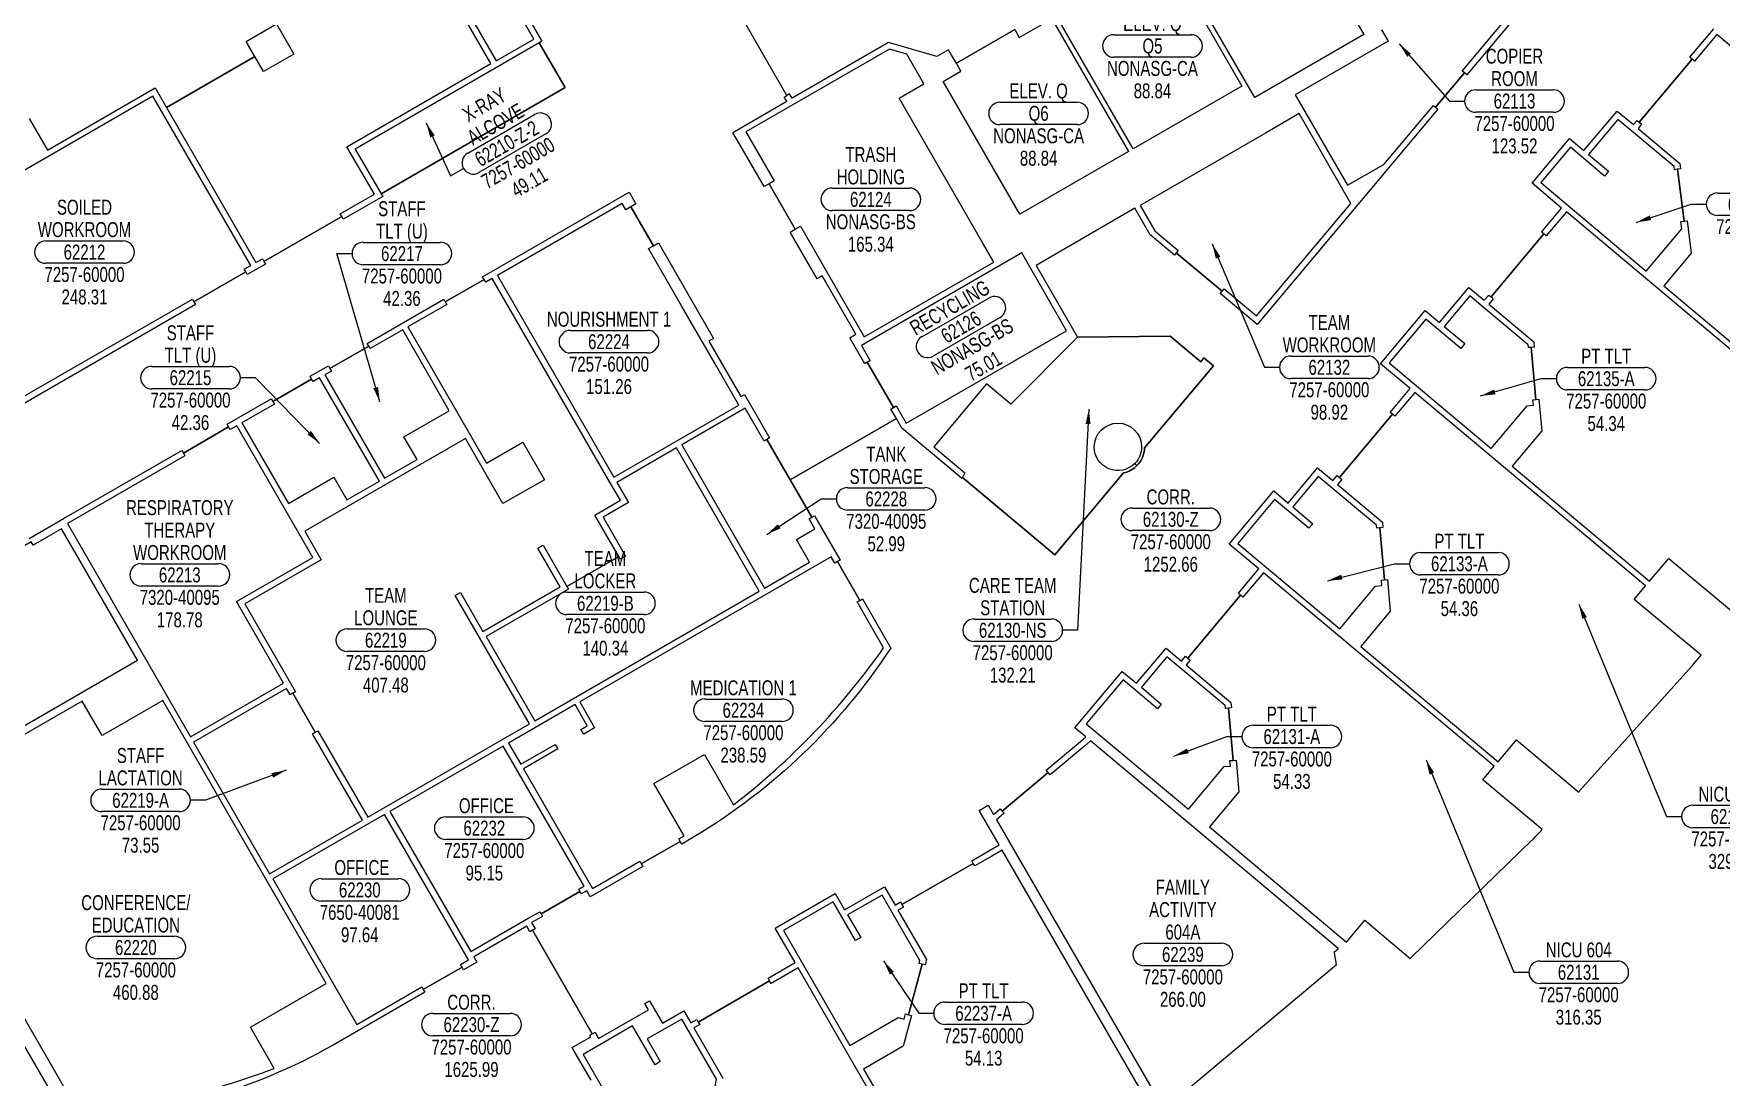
# Model space of a CAD drawing. Extents: x -1905 to 1744, y 4774 to 7421.
# Drawn here: x -302 to 1052, y 5555 to 6393 of the extents above; entities that cross this region are included whole.
import ezdxf
from ezdxf.enums import TextEntityAlignment as Align

# ---------------------------------------------------------------- set-up
doc = ezdxf.new("R2010")
doc.units = 0
doc.header["$LTSCALE"] = 48
doc.header["$MEASUREMENT"] = 0
doc.layers.get('0').update_dxf_attribs({"linetype": 'CONTINUOUS'})
for name, color, linetype in [('AREA', 3, 'CONTINUOUS'), ('AREA2', 1, 'CONTINUOUS'), ('COSTC', 6, 'CONTINUOUS'), ('PLINE2', 5, 'CONTINUOUS'), ('ROOMNA', 4, 'CONTINUOUS'), ('ROOMNO', 4, 'CONTINUOUS'), ('ROOMOV', 4, 'CONTINUOUS')]:
    doc.layers.add(name, color=color, linetype=linetype)
doc.dimstyles.get("Standard").update_dxf_attribs({"dimtxt": 0.18, "dimasz": 12, "dimexe": 0.18, "dimexo": 0.0625, "dimgap": 0.09, "dimtad": 0, "dimtih": 1, "dimtoh": 1, "dimdec": 4, "dimzin": 0, "dimtxsty": 'STANDARD', "dimcen": 0.09, "dimazin": 3, "dimtfac": 1, "dimtdec": 4, "dimtofl": 0, "dimtmove": 0, "dimatfit": 3, "dimtolj": 1, "dimtzin": 0})

# ---------------------------------------------------------------- blocks, each defined once
blk = doc.blocks.new('ROOM')
at = {"layer": 'ROOMOV'}
for p, q in [((-31, 9), (31, 9)), ((31, -9), (-31, -9))]:
    blk.add_line(p, q, dxfattribs=at)
for centre, start, end in [((-31, 0), 90, 270), ((31, 0), 270, 90)]:
    blk.add_arc(centre, 9.04, start, end, dxfattribs=at)
at = {"width": 0.75, "flags": 1}
for tag, p in [('FLFIN', (-60, -36)), ('ICRA', (60, -36)), ('FLTYPE', (-60, -48)), ('USER1', (60, -48)), ('FLCOND', (-60, -60)), ('USER2', (60, -60)), ('WLTYPE', (-60, -84)), ('WLFIN', (-60, -72)), ('BLDG', (-24, -84)), ('SITE', (-24, -72)), ('UCODE', (24, -72)), ('UDESC', (24, -84)), ('USER3', (60, -72)), ('USER4', (60, -84)), ('WLCOND', (-60, -96)), ('FLR', (-24, -96)), ('FCODE', (24, -96)), ('USER5', (60, -96)), ('CLFIN', (-60, -108)), ('COSTCD', (-24, -108)), ('FDESC', (24, -108)), ('USER6', (60, -108)), ('CLTYPE', (-60, -120)), ('DEPTD', (-24, -120)), ('DIVISION', (24, -120)), ('USER7', (60, -120)), ('CLCOND', (-60, -132)), ('RDES', (-24, -132)), ('CONTACT', (24, -132)), ('USER8', (60, -132)), ('CLHT', (-60, -144)), ('CHDATE', (-24, -144)), ('OCCUP', (24, -144)), ('BLOCK', (60, -144)), ('BASE', (-60, -156)), ('CBACK', (-24, -156)), ('PRCONTACT', (24, -156)), ('BLOCK2', (60, -156))]:
    blk.add_attdef(tag, text='', height=6, dxfattribs=at).set_placement(p, align=Align.MIDDLE_CENTER)
at = {"layer": 'AREA', "width": 0.75}
blk.add_attdef('AREA', text='', height=12, dxfattribs=at).set_placement((0, -36), align=Align.MIDDLE_CENTER)
at = {"layer": 'AREA2', "width": 0.75}
blk.add_attdef('AREA2', text='', height=12, dxfattribs=at).set_placement((0, -36), align=Align.MIDDLE_CENTER)
at = {"layer": 'COSTC', "width": 0.75}
blk.add_attdef('COSTC', text='', height=12, dxfattribs=at).set_placement((0, -18), align=Align.MIDDLE_CENTER)
at = {"layer": 'ROOMNA', "width": 0.75}
for tag, p in [('RMNAA', (0, 54)), ('RMNAB', (0, 36)), ('RMNAC', (0, 18))]:
    blk.add_attdef(tag, text='', height=12, dxfattribs=at).set_placement(p, align=Align.MIDDLE_CENTER)
at = {"layer": 'ROOMNO', "width": 0.75}
blk.add_attdef('RMNU', text='', height=12, dxfattribs=at).set_placement((0, 0), align=Align.MIDDLE_CENTER)

msp = doc.modelspace()

# ---------------------------------------------------------------- linework, layer by layer
at = {"layer": 'PLINE2', "color": 6}
for points in [[(41.8, 6492.7), (39.7, 6491.5), (27.7, 6512.3), (23.9, 6510.1), (-2.4, 6494.9), (69.1, 6371.1), (99.2, 6388.4), (87.7, 6408.4), (89.8, 6409.6)], [(666.8, 6501.1), (670.6, 6494.6), (697, 6509.8), (765, 6392.1), (677.5, 6341.6), (609.5, 6459.3), (623.8, 6467.6), (620.1, 6474.1)], [(579.6, 6442.1), (605.9, 6457.2), (667.3, 6350.7), (580.1, 6300.3), (518.6, 6406.8), (532.9, 6415.1), (529.1, 6421.6), (575.9, 6448.6)], [(488.7, 6389.6), (514.9, 6404.7), (576.4, 6298.2), (489.1, 6247.8), (427.7, 6354.3), (441.9, 6362.6), (438.2, 6369.1), (485, 6396.1)], [(124.4, 6349.5), (103.7, 6385.4), (-43.9, 6300.2), (-23.2, 6264.3)], [(392.3, 6341.1), (412.2, 6352.6), (398.5, 6376.4), (384.5, 6380.4), (302.9, 6333.3), (269.4, 6313.9), (292.1, 6274.6), (288, 6272.3), (309, 6235.9), (313.1, 6238.2), (364.3, 6149.4), (468.3, 6209.5), (459.5, 6224.7)], [(-206.3, 6342.6), (-402.9, 6229.1), (-324.4, 6093.2), (-174.6, 6179.7), (-173.4, 6177.6), (-131.8, 6201.6), (-133, 6203.7), (-127.8, 6206.7)], [(713.2, 6328.6), (686.2, 6313), (585.7, 6255), (597.5, 6234.6), (616.2, 6218.8), (614.6, 6217), (651.4, 6186.1), (653, 6188), (678.9, 6166.2), (754.7, 6256.6)], [(1016.6, 6283.9), (1014.2, 6283.6), (1013.9, 6286.1), (968.8, 6323.8), (945.3, 6295.8), (961.4, 6282.3), (958.2, 6278.5), (930.7, 6301.7), (906.9, 6273.3), (991.6, 6202.2), (1020.2, 6236.2), (1019.4, 6241.9), (1021.9, 6242.2)], [(245.8, 6125.8), (217.7, 6174.4), (217.7, 6174.4), (191.2, 6220.3), (195.2, 6222.6), (177.2, 6253.8), (173.2, 6251.4), (170.2, 6256.6), (70.1, 6198.8), (163.5, 6036.9), (263.7, 6094.7), (245.8, 6125.8)], [(867.1, 6181.5), (868.9, 6179.9), (865.4, 6175.7), (901.4, 6145.5), (901.8, 6141.2), (899.4, 6141), (903.1, 6099.1), (905.5, 6099.4), (907.8, 6074), (884.1, 6045.7), (994.2, 5953.3), (1009.6, 5971.7), (1063.2, 5926.8), (1063.5, 5927.1), (1063.3, 5927.2), (1063.8, 5927.8), (1146.9, 6034.1), (1147.8, 6035.1), (1152.9, 6042.1), (1103.5, 6083.6), (1112.6, 6094.4), (927.5, 6249.7), (911.4, 6230.5), (909.5, 6232)], [(526.6, 6154.4), (490.6, 6216.8), (362, 6142.5), (369, 6130.3), (366.8, 6129.1), (387.8, 6092.7), (390, 6094), (398, 6080.1)], [(148.2, 6006.4), (168.7, 6018.3), (161.7, 6030.3), (65.8, 6196.4), (60.7, 6193.4), (59.4, 6195.5), (28.3, 6177.5), (29.5, 6175.4), (-1.7, 6157.4), (61.4, 6048.2), (90.4, 6064.9), (107.8, 6034.8), (74.5, 6015.6), (44.4, 6067.8), (-84.5, 5993.4), (-71.4, 5970.6), (-132.6, 5935.2), (-91.9, 5864.6), (-94, 5863.4), (-76, 5832.2), (-73.9, 5833.4), (-33.8, 5764.1), (95.7, 5838.9), (36.3, 5941.8), (40.5, 5944.3), (58.5, 5913.1), (120.4, 5948.8), (102.4, 5980), (106.7, 5982.4), (125.9, 5949.2), (167.4, 5973.2)], [(899.4, 6141), (897, 6140.8), (896.8, 6143.1), (862.3, 6172), (850, 6182.3), (829.5, 6157.8), (846, 6144), (842.8, 6140.2), (814.9, 6163.7), (785.4, 6128.5), (867.2, 6059.8), (896, 6094.1), (901.1, 6094.5), (900.7, 6098.9), (903.1, 6099.1)], [(-5.9, 6155), (-31.9, 6140), (-33.1, 6142.1), (-64.3, 6124.1), (-63, 6122), (-68.2, 6119), (-20.4, 6036), (5.6, 6051), (-4.9, 6069.2), (31.5, 6090.2)], [(-72.5, 6116.5), (-77.7, 6113.5), (-78.9, 6115.6), (-110.1, 6097.6), (-108.8, 6095.5), (-134.8, 6080.5), (-97.4, 6015.8), (-61.1, 6036.8), (-50.6, 6018.6), (-24.6, 6033.6)], [(743.9, 6030.9), (780, 6000.7), (780.3, 5996.4), (777.9, 5996.2), (781.6, 5954.4), (784, 5954.6), (786.3, 5929.2), (762.6, 5900.9), (872.7, 5808.5), (887.4, 5826), (937.4, 5784.1), (937.7, 5784.5), (937.6, 5784.6), (938.1, 5785.1), (1028.3, 5885.5), (1028.7, 5886), (1028.9, 5885.9), (1029.3, 5886.4), (1029.2, 5886.5), (1035.5, 5893.9), (982, 5938.8), (991.1, 5949.6), (806, 6104.9), (789.9, 6085.7), (788, 6087.3), (745.6, 6036.7), (747.5, 6035.1)], [(286.2, 6067.1), (284.1, 6065.8), (268.9, 6092.1), (217.9, 6062.7), (284.3, 5947.7), (320.5, 5968.7), (310, 5986.9), (324.8, 5995.4), (320.1, 6003.5), (322.2, 6004.7)], [(-78, 5972.4), (-139, 6078.1), (-144.2, 6075.1), (-145.5, 6077.2), (-181.8, 6056.2), (-180.6, 6054.1), (-274.8, 5999.7), (-176, 5828.5), (-101.5, 5871.6), (-139.3, 5937)], [(213.7, 6060.3), (166, 6032.7), (175.3, 6016.5), (154.9, 6004.7), (172.9, 5973.5), (168.7, 5971), (167.4, 5973.2), (125.9, 5949.2), (127.1, 5947), (61, 5908.9), (100, 5841.3), (280.1, 5945.3)], [(777.9, 5996.2), (775.5, 5996), (775.3, 5998.3), (728.5, 6037.5), (708, 6013), (724.1, 5999.5), (720.9, 5995.8), (693.4, 6018.9), (663.9, 5983.7), (745.7, 5915.1), (774.5, 5949.3), (779.6, 5949.8), (779.2, 5954.1), (781.6, 5954.4)], [(-279.5, 5995.5), (-302.4, 5982.3), (-304, 5985), (-335.1, 5967), (-333.6, 5964.3), (-474.8, 5882.8), (-413.8, 5777.1), (-218.5, 5889.9)], [(656.5, 5851.5), (654, 5851.2), (653.8, 5853.5), (607.1, 5892.7), (586.6, 5868.3), (602.6, 5854.8), (599.5, 5851), (571.9, 5874.2), (542.4, 5839), (624.3, 5770.3), (653, 5804.6), (658.1, 5805), (657.7, 5809.4), (660.2, 5809.6)], [(-78.1, 5831), (-76, 5832.2), (-94, 5863.4), (-96.1, 5862.1), (-99.1, 5867.3), (-173.6, 5824.3), (-112.6, 5718.6), (-38, 5761.6)], [(74.7, 5821.1), (-16.2, 5768.6), (48.8, 5656.2), (95.4, 5683.1), (104.1, 5688.1), (105.2, 5686.3), (136.3, 5704.3), (135.3, 5706.1), (139.6, 5708.6)], [(741.6, 5654.9), (741.4, 5655.9), (741.5, 5656), (741.7, 5656.2), (741.8, 5656.1), (744.5, 5658.4), (744.4, 5658.6), (545.8, 5825.3), (540.9, 5821.1), (513.4, 5797.9), (511.8, 5799.8), (475, 5768.9), (476.6, 5767.1), (470.5, 5761.9), (600.1, 5537.5), (600.2, 5537.3), (603, 5539.7), (602.9, 5539.7), (603.2, 5540), (604.1, 5539.6), (612.8, 5536.5), (743.2, 5645.8)], [(-20.4, 5766.2), (-110.1, 5714.4), (-42.7, 5597.6), (9.4, 5627.7), (10.6, 5625.6), (41.8, 5643.6), (40.6, 5645.7), (47, 5649.4)], [(410.8, 5646), (408.4, 5646.6), (409, 5649), (378.7, 5701.5), (351, 5685.5), (361.5, 5667.3), (357.3, 5664.9), (339.3, 5696), (299.6, 5673.1), (352.8, 5580.8), (391.5, 5603.2), (396.4, 5601.8), (397.5, 5606.1), (399.9, 5605.4)], [(247.1, 5547.6), (244.7, 5548.1), (245.8, 5553.6), (217.9, 5602), (190.2, 5586), (200.7, 5567.8), (196.5, 5565.3), (178.5, 5596.5), (138.8, 5573.6), (193.8, 5478.2), (235.4, 5502.2), (236.3, 5506.9), (238.7, 5506.4)]]:
    msp.add_lwpolyline(points, close=True, dxfattribs=at)
for points in [[(-305.6, 6324.8), (-290.9, 6299.4), (-204.5, 6349.3), (-195.4, 6333.5), (-124.4, 6374.5), (-131.4, 6386.6), (-107.1, 6400.6), (-93.1, 6376.4), (-117.4, 6362.4), (-124.4, 6374.5), (-195.4, 6333.5), (-123.6, 6209.1), (-118.4, 6212.1), (-117.2, 6210), (-54.8, 6246), (-56.1, 6248.1), (-28.6, 6264), (-50.6, 6302), (64.9, 6368.7), (-6.6, 6492.5)], [(779.2, 6395.9), (784.5, 6386.8), (710, 6343.8), (752, 6271.1), (781, 6287.8), (820.8, 6335.2), (822.6, 6333.7), (845.8, 6361.3), (843.9, 6362.8), (934.6, 6470.9)], [(-305.5, 5987.6), (-277.3, 6003.9), (-183, 6058.3), (-181.8, 6056.2), (-145.5, 6077.2), (-146.7, 6079.3), (-111.3, 6099.8), (-110.1, 6097.6), (-78.9, 6115.6), (-80.1, 6117.8), (-65.5, 6126.2), (-64.3, 6124.1), (-33.1, 6142.1), (-34.3, 6144.2), (27, 6179.6), (28.3, 6177.5), (59.4, 6195.5), (58.2, 6197.6), (175.8, 6265.5), (181.2, 6256.1), (177.2, 6253.8), (195.2, 6222.6), (199.2, 6224.9), (243.5, 6148.1), (239.7, 6146), (265.4, 6101.6), (268.2, 6103.2), (288.3, 6068.3), (286.2, 6067.1), (304.9, 6034.6), (390.2, 6083.9), (385.7, 6091.5), (387.8, 6092.7), (366.8, 6129.1), (364.7, 6127.9), (352.7, 6148.7), (357.5, 6151.5), (330.5, 6198.3), (326.7, 6196.1), (305, 6233.6), (309, 6235.9), (288, 6272.3), (284, 6270), (258.9, 6313.5), (302.2, 6338.5), (300.2, 6341.9), (302.3, 6343.1), (258.3, 6419.3)], [(485, 6396.1), (438.2, 6369.1), (434.4, 6375.6), (431.9, 6379.9), (422.6, 6374.5), (383.9, 6385.6), (306.4, 6340.9), (304.4, 6344.4), (302.3, 6343.1), (258.3, 6419.3)], [(91.9, 6410.8), (105.8, 6386.7), (103.7, 6385.4), (124.4, 6349.5), (-23.2, 6264.3), (-21.9, 6262.2), (-53.6, 6243.9), (-54.8, 6246), (-117.2, 6210), (-116, 6207.9), (-130.6, 6199.4), (-131.8, 6201.6), (-173.4, 6177.6), (-172.2, 6175.4), (-325.3, 6087)], [(1232.6, 6237.4), (1048.3, 6392.1), (1030.3, 6370.7), (1028.5, 6372.2), (986, 6321.7), (987.9, 6320.1), (985, 6316.7), (1018.5, 6288.6), (1019, 6284.2), (1016.6, 6283.9), (1021.9, 6242.2), (1024.3, 6242.5), (1027.5, 6216.7), (1005.6, 6190.5), (1115.7, 6098.1)], [(595.3, 5529), (474.9, 5737.5), (466.7, 5732.8), (466.8, 5732.8), (452.9, 5724.8), (451.7, 5726.9), (394.5, 5693.9), (395.7, 5691.8), (391.4, 5689.3), (414.3, 5649.7), (413.1, 5645.4), (410.8, 5646), (399.9, 5605.4), (402.2, 5604.8), (395.6, 5580.1), (363.8, 5561.8), (435.8, 5437.1)], [(431.7, 5434.5), (311.3, 5643), (289.6, 5630.5), (288.4, 5632.6), (231.2, 5599.6), (232.5, 5597.5), (227.7, 5594.8), (251, 5554.5)]]:
    msp.add_lwpolyline(points, dxfattribs=at)
for points in [[(947.9, 6479.2), (847.6, 6359.7), (845.8, 6361.3), (822.6, 6333.7), (824.5, 6332.1), (679.5, 6159.3), (649.9, 6184.2), (651.4, 6186.1), (614.6, 6217), (613.1, 6215.1), (593.7, 6231.4), (581.5, 6252.6), (502.1, 6206.7), (535.3, 6149.2), (609.7, 6150.1), (634.2, 6129.5), (636.8, 6132.6), (644.4, 6126.1), (589.2, 6060.3, -0.185224), (583.1, 6046.2, -0.146391), (572.4, 6040.3), (517.2, 5974.5), (443.1, 6036.6, 0.00061), (442.7, 6035.8), (438.9, 6039), (394.6, 6076.2), (390.2, 6083.9), (304.9, 6034.6), (322.2, 6004.7), (324.3, 6005.9), (344.9, 5970.3), (342.8, 5969.1), (360.8, 5937.9), (362.9, 5939.1), (385.6, 5899.7, -0.112726), (228.2, 5748.4), (217.9, 5742.4), (216.7, 5744.5), (185.5, 5726.5), (186.7, 5724.4), (144.5, 5700.1), (141.7, 5704.9), (137.4, 5702.4), (136.3, 5704.3), (105.2, 5686.3), (106.2, 5684.4), (97.5, 5679.4), (100.4, 5674.5), (98.2, 5673.3), (146.2, 5590.2), (148.4, 5591.4), (151.2, 5586.4), (191.2, 5609.5), (188.3, 5614.5), (192, 5616.6), (202.4, 5598.6), (219.7, 5608.6), (225.3, 5599), (230, 5601.7), (231.2, 5599.6), (288.4, 5632.6), (287.2, 5634.7), (308.9, 5647.3), (292.9, 5674.9), (341.1, 5702.7), (348.6, 5689.7), (380.5, 5708.1), (389, 5693.5), (393.3, 5696), (394.5, 5693.9), (451.7, 5726.9), (450.5, 5729), (464.3, 5737), (464.3, 5737), (472.5, 5741.7), (456.5, 5769.3), (463.8, 5773.5), (468.1, 5766.1), (473.4, 5770.8), (475, 5768.9), (511.8, 5799.8), (510.2, 5801.6), (537.8, 5824.8), (542, 5828.4), (533.3, 5835.7), (538.7, 5842.2), (538.7, 5842.2), (571.3, 5881), (582.8, 5871.4), (606.5, 5899.6), (618.7, 5889.3), (621.9, 5893.1), (623.8, 5891.6), (666.2, 5942.1), (664.4, 5943.7), (680.7, 5963.2), (657, 5983.1), (692.8, 6025.8), (704.3, 6016.1), (727.9, 6044.4), (740.2, 6034.1), (743.7, 6038.3), (745.6, 6036.7), (788, 6087.3), (786.1, 6088.8), (802.2, 6108), (778.5, 6127.9), (814.3, 6170.6), (825.8, 6160.9), (849.4, 6189.1), (861.7, 6178.9), (865.2, 6183), (867.1, 6181.5), (909.5, 6232), (907.6, 6233.6), (923.7, 6252.8), (900, 6272.7), (930.1, 6308.6), (941.6, 6298.9), (968.2, 6330.7), (981.3, 6319.8), (984.2, 6323.2), (986, 6321.7), (1028.5, 6372.2), (1026.6, 6373.8), (1045.7, 6396.6)], [(145.2, 5552.8), (131.6, 5576.2), (130, 5579.1), (144.9, 5587.7), (144.1, 5589), (146.2, 5590.2), (98.2, 5673.3), (96.1, 5672.1), (93.6, 5676.4), (51.2, 5651.9), (53.7, 5647.6), (43, 5641.5), (41.8, 5643.6), (10.6, 5625.6), (11.8, 5623.5), (-61.6, 5581.1, -0.118629), (-274.4, 5520.2), (-310, 5581.9)]]:
    msp.add_lwpolyline(points, format="xyb", dxfattribs=at)
for points in [[(644.4, 6126.1), (636.8, 6132.6), (634.2, 6129.5), (609.7, 6150.1), (535.3, 6149.2), (481.8, 6095.5), (462.5, 6111.7), (420.1, 6061.2), (445.1, 6040.2), (443.1, 6036.6), (517.2, 5974.5), (572.4, 6040.3, 0.146391), (583.1, 6046.2), (581.4, 6047.9, -0.672421), (548.8, 6061.2, -1), (586.8, 6061.2, -0.195871), (581.4, 6047.9), (583.1, 6046.2, 0.185224), (589.2, 6060.3)], [(379.9, 5899.9), (358.7, 5936.7), (360.8, 5937.9), (342.8, 5969.1), (340.7, 5967.8), (337.7, 5973), (136.1, 5856.5), (148.1, 5835.7), (139.3, 5830.7), (137.1, 5834.3), (142.2, 5837.3), (132.4, 5854.4), (78.9, 5823.5), (88.8, 5806.4), (116.4, 5822.3), (118.5, 5818.7), (90.9, 5802.7), (146.3, 5706.7), (184.3, 5728.6), (185.5, 5726.5), (216.7, 5744.5), (215.5, 5746.6), (219.8, 5749.1), (195.6, 5791), (236.1, 5814.3), (259.4, 5773.9, 0.075336)], [(684.5, 5960.1), (668.1, 5940.6), (666.2, 5942.1), (623.8, 5891.6), (625.7, 5890), (622.5, 5886.2), (658.5, 5855.9), (658.9, 5851.7), (656.5, 5851.5), (660.2, 5809.6), (662.6, 5809.8), (664.9, 5784.4), (641.2, 5756.2), (751.2, 5663.8), (765.8, 5681.2), (802.3, 5650.5, 0.00003), (802.6, 5650.7), (802.4, 5650.9), (802.9, 5651.4), (802.9, 5651.4), (899.8, 5745.4), (899.8, 5745.4), (900.3, 5745.8), (900.4, 5745.7, 0.000058), (900.8, 5746.1), (900.7, 5746.3), (900.7, 5746.3, 0.000963), (908.2, 5754), (860.5, 5794), (869.6, 5804.8)], [(-198.4, 5857.5), (-246.9, 5829.5), (-262.9, 5857.2), (-390.2, 5783.7), (-374.2, 5756), (-392, 5745.7), (-389.3, 5740.9), (-393.3, 5738.6), (-375.3, 5707.4), (-371.3, 5709.7), (-265.1, 5525.7, 0.066204), (-108.9, 5562.4), (-127.9, 5595.4), (-67.3, 5630.4)]]:
    msp.add_lwpolyline(points, format="xyb", close=True, dxfattribs=at)

# ---------------------------------------------------------------- block references
at = {"layer": 'ROOMNO'}
ref = msp.add_blockref('ROOM', (595.5, 6382.9), dxfattribs=at)
ref.add_attrib('RMNU', 'Q5', dxfattribs={"height": 12, "width": 0.75}).set_placement((595.5, 6382.9), align=Align.MIDDLE_CENTER)
ref.add_attrib('RMNAC', 'ELEV. Q', dxfattribs={"layer": 'ROOMNA', "height": 12, "width": 0.75}).set_placement((595.5, 6400.9), align=Align.MIDDLE_CENTER)
ref.add_attrib('COSTC', 'NONASG-CA', dxfattribs={"layer": 'COSTC', "height": 12, "width": 0.75}).set_placement((595.5, 6364.9), align=Align.MIDDLE_CENTER)
ref.add_attrib('AREA2', '88.84', dxfattribs={"layer": 'AREA2', "height": 12, "width": 0.75}).set_placement((595.5, 6346.9), align=Align.MIDDLE_CENTER)
ref = msp.add_blockref('ROOM', (885.9, 6338.7), dxfattribs=at)
ref.add_attrib('RMNU', '62113', dxfattribs={"height": 12, "width": 0.75}).set_placement((885.9, 6338.7), align=Align.MIDDLE_CENTER)
ref.add_attrib('RMNAB', 'COPIER', dxfattribs={"layer": 'ROOMNA', "height": 12, "width": 0.75}).set_placement((885.9, 6374.7), align=Align.MIDDLE_CENTER)
ref.add_attrib('RMNAC', 'ROOM', dxfattribs={"layer": 'ROOMNA', "height": 12, "width": 0.75}).set_placement((885.9, 6356.7), align=Align.MIDDLE_CENTER)
ref.add_attrib('COSTC', '7257-60000', dxfattribs={"layer": 'COSTC', "height": 12, "width": 0.75}).set_placement((885.9, 6320.7), align=Align.MIDDLE_CENTER)
ref.add_attrib('AREA2', '123.52', dxfattribs={"layer": 'AREA2', "height": 12, "width": 0.75}).set_placement((885.9, 6302.7), align=Align.MIDDLE_CENTER)
ref = msp.add_blockref('ROOM', (77.6, 6304.6), dxfattribs=dict(at, rotation=30))
ref.add_attrib('RMNU', '62210-Z-2', dxfattribs={"height": 12, "rotation": 30, "width": 0.75}).set_placement((77.6, 6304.6), align=Align.MIDDLE_CENTER)
ref.add_attrib('RMNAB', 'X-RAY', dxfattribs={"layer": 'ROOMNA', "height": 12, "rotation": 30, "width": 0.75}).set_placement((59.6, 6335.8), align=Align.MIDDLE_CENTER)
ref.add_attrib('RMNAC', 'ALCOVE', dxfattribs={"layer": 'ROOMNA', "height": 12, "rotation": 30, "width": 0.75}).set_placement((68.6, 6320.2), align=Align.MIDDLE_CENTER)
ref.add_attrib('COSTC', '7257-60000', dxfattribs={"layer": 'COSTC', "height": 12, "rotation": 30, "width": 0.75}).set_placement((86.6, 6289), align=Align.MIDDLE_CENTER)
ref.add_attrib('AREA2', '49.11', dxfattribs={"layer": 'AREA2', "height": 12, "rotation": 30, "width": 0.75}).set_placement((95.6, 6273.5), align=Align.MIDDLE_CENTER)
ref = msp.add_blockref('ROOM', (504.2, 6328.8), dxfattribs=at)
ref.add_attrib('RMNU', 'Q6', dxfattribs={"height": 12, "width": 0.75}).set_placement((504.2, 6328.8), align=Align.MIDDLE_CENTER)
ref.add_attrib('RMNAC', 'ELEV. Q', dxfattribs={"layer": 'ROOMNA', "height": 12, "width": 0.75}).set_placement((504.2, 6346.8), align=Align.MIDDLE_CENTER)
ref.add_attrib('COSTC', 'NONASG-CA', dxfattribs={"layer": 'COSTC', "height": 12, "width": 0.75}).set_placement((504.2, 6310.8), align=Align.MIDDLE_CENTER)
ref.add_attrib('AREA2', '88.84', dxfattribs={"layer": 'AREA2', "height": 12, "width": 0.75}).set_placement((504.2, 6292.8), align=Align.MIDDLE_CENTER)
ref = msp.add_blockref('ROOM', (369.6, 6259.8), dxfattribs=at)
ref.add_attrib('RMNU', '62124', dxfattribs={"height": 12, "width": 0.75}).set_placement((369.6, 6259.8), align=Align.MIDDLE_CENTER)
ref.add_attrib('RMNAB', 'TRASH', dxfattribs={"layer": 'ROOMNA', "height": 12, "width": 0.75}).set_placement((369.6, 6295.8), align=Align.MIDDLE_CENTER)
ref.add_attrib('RMNAC', 'HOLDING', dxfattribs={"layer": 'ROOMNA', "height": 12, "width": 0.75}).set_placement((369.6, 6277.8), align=Align.MIDDLE_CENTER)
ref.add_attrib('COSTC', 'NONASG-BS', dxfattribs={"layer": 'COSTC', "height": 12, "width": 0.75}).set_placement((369.6, 6241.8), align=Align.MIDDLE_CENTER)
ref.add_attrib('AREA2', '165.34', dxfattribs={"layer": 'AREA2', "height": 12, "width": 0.75}).set_placement((369.6, 6223.8), align=Align.MIDDLE_CENTER)
ref = msp.add_blockref('ROOM', (1079.8, 6255.9), dxfattribs=at)
ref.add_attrib('RMNU', '62137-A', dxfattribs={"height": 12, "width": 0.75}).set_placement((1079.8, 6255.9), align=Align.MIDDLE_CENTER)
ref.add_attrib('RMNAC', 'PT TLT', dxfattribs={"layer": 'ROOMNA', "height": 12, "width": 0.75}).set_placement((1079.8, 6273.9), align=Align.MIDDLE_CENTER)
ref.add_attrib('COSTC', '7257-60000', dxfattribs={"layer": 'COSTC', "height": 12, "width": 0.75}).set_placement((1079.8, 6237.9), align=Align.MIDDLE_CENTER)
ref.add_attrib('AREA2', '51.63', dxfattribs={"layer": 'AREA2', "height": 12, "width": 0.75}).set_placement((1079.8, 6219.9), align=Align.MIDDLE_CENTER)
ref = msp.add_blockref('ROOM', (-261.1, 6217.5), dxfattribs=at)
ref.add_attrib('RMNU', '62212', dxfattribs={"height": 12, "width": 0.75}).set_placement((-261.1, 6217.5), align=Align.MIDDLE_CENTER)
ref.add_attrib('RMNAB', 'SOILED', dxfattribs={"layer": 'ROOMNA', "height": 12, "width": 0.75}).set_placement((-261.1, 6253.5), align=Align.MIDDLE_CENTER)
ref.add_attrib('RMNAC', 'WORKROOM', dxfattribs={"layer": 'ROOMNA', "height": 12, "width": 0.75}).set_placement((-261.1, 6235.5), align=Align.MIDDLE_CENTER)
ref.add_attrib('COSTC', '7257-60000', dxfattribs={"layer": 'COSTC', "height": 12, "width": 0.75}).set_placement((-261.1, 6199.5), align=Align.MIDDLE_CENTER)
ref.add_attrib('AREA2', '248.31', dxfattribs={"layer": 'AREA2', "height": 12, "width": 0.75}).set_placement((-261.1, 6181.5), align=Align.MIDDLE_CENTER)
ref = msp.add_blockref('ROOM', (-6.5, 6216.3), dxfattribs=at)
ref.add_attrib('RMNU', '62217', dxfattribs={"height": 12, "width": 0.75}).set_placement((-6.5, 6216.3), align=Align.MIDDLE_CENTER)
ref.add_attrib('RMNAB', 'STAFF', dxfattribs={"layer": 'ROOMNA', "height": 12, "width": 0.75}).set_placement((-6.5, 6252.3), align=Align.MIDDLE_CENTER)
ref.add_attrib('RMNAC', 'TLT (U)', dxfattribs={"layer": 'ROOMNA', "height": 12, "width": 0.75}).set_placement((-6.5, 6234.3), align=Align.MIDDLE_CENTER)
ref.add_attrib('COSTC', '7257-60000', dxfattribs={"layer": 'COSTC', "height": 12, "width": 0.75}).set_placement((-6.5, 6198.3), align=Align.MIDDLE_CENTER)
ref.add_attrib('AREA2', '42.36', dxfattribs={"layer": 'AREA2', "height": 12, "width": 0.75}).set_placement((-6.5, 6180.3), align=Align.MIDDLE_CENTER)
ref = msp.add_blockref('ROOM', (441.9, 6157.3), dxfattribs=dict(at, rotation=30))
ref.add_attrib('RMNU', '62126', dxfattribs={"height": 12, "rotation": 30, "width": 0.75}).set_placement((441.9, 6157.3), align=Align.MIDDLE_CENTER)
ref.add_attrib('RMNAC', 'RECYCLING', dxfattribs={"layer": 'ROOMNA', "height": 12, "rotation": 30, "width": 0.75}).set_placement((432.9, 6172.9), align=Align.MIDDLE_CENTER)
ref.add_attrib('COSTC', 'NONASG-BS', dxfattribs={"layer": 'COSTC', "height": 12, "rotation": 30, "width": 0.75}).set_placement((450.9, 6141.7), align=Align.MIDDLE_CENTER)
ref.add_attrib('AREA2', '75.01', dxfattribs={"layer": 'AREA2', "height": 12, "rotation": 30, "width": 0.75}).set_placement((459.9, 6126.1), align=Align.MIDDLE_CENTER)
ref = msp.add_blockref('ROOM', (-176.1, 6116.7), dxfattribs=at)
ref.add_attrib('RMNU', '62215', dxfattribs={"height": 12, "width": 0.75}).set_placement((-176.1, 6116.7), align=Align.MIDDLE_CENTER)
ref.add_attrib('RMNAB', 'STAFF', dxfattribs={"layer": 'ROOMNA', "height": 12, "width": 0.75}).set_placement((-176.1, 6152.7), align=Align.MIDDLE_CENTER)
ref.add_attrib('RMNAC', 'TLT (U)', dxfattribs={"layer": 'ROOMNA', "height": 12, "width": 0.75}).set_placement((-176.1, 6134.7), align=Align.MIDDLE_CENTER)
ref.add_attrib('COSTC', '7257-60000', dxfattribs={"layer": 'COSTC', "height": 12, "width": 0.75}).set_placement((-176.1, 6098.7), align=Align.MIDDLE_CENTER)
ref.add_attrib('AREA2', '42.36', dxfattribs={"layer": 'AREA2', "height": 12, "width": 0.75}).set_placement((-176.1, 6080.7), align=Align.MIDDLE_CENTER)
ref = msp.add_blockref('ROOM', (159.6, 6145.6), dxfattribs=at)
ref.add_attrib('RMNU', '62224', dxfattribs={"height": 12, "width": 0.75}).set_placement((159.6, 6145.6), align=Align.MIDDLE_CENTER)
ref.add_attrib('RMNAC', 'NOURISHMENT 1', dxfattribs={"layer": 'ROOMNA', "height": 12, "width": 0.75}).set_placement((159.6, 6163.6), align=Align.MIDDLE_CENTER)
ref.add_attrib('COSTC', '7257-60000', dxfattribs={"layer": 'COSTC', "height": 12, "width": 0.75}).set_placement((159.6, 6127.6), align=Align.MIDDLE_CENTER)
ref.add_attrib('AREA2', '151.26', dxfattribs={"layer": 'AREA2', "height": 12, "width": 0.75}).set_placement((159.6, 6109.6), align=Align.MIDDLE_CENTER)
ref = msp.add_blockref('ROOM', (737.4, 6125), dxfattribs=at)
ref.add_attrib('RMNU', '62132', dxfattribs={"height": 12, "width": 0.75}).set_placement((737.4, 6125), align=Align.MIDDLE_CENTER)
ref.add_attrib('RMNAB', 'TEAM', dxfattribs={"layer": 'ROOMNA', "height": 12, "width": 0.75}).set_placement((737.4, 6161), align=Align.MIDDLE_CENTER)
ref.add_attrib('RMNAC', 'WORKROOM', dxfattribs={"layer": 'ROOMNA', "height": 12, "width": 0.75}).set_placement((737.4, 6143), align=Align.MIDDLE_CENTER)
ref.add_attrib('COSTC', '7257-60000', dxfattribs={"layer": 'COSTC', "height": 12, "width": 0.75}).set_placement((737.4, 6107), align=Align.MIDDLE_CENTER)
ref.add_attrib('AREA2', '98.92', dxfattribs={"layer": 'AREA2', "height": 12, "width": 0.75}).set_placement((737.4, 6089), align=Align.MIDDLE_CENTER)
ref = msp.add_blockref('ROOM', (959.5, 6115.9), dxfattribs=at)
ref.add_attrib('RMNU', '62135-A', dxfattribs={"height": 12, "width": 0.75}).set_placement((959.5, 6115.9), align=Align.MIDDLE_CENTER)
ref.add_attrib('RMNAC', 'PT TLT', dxfattribs={"layer": 'ROOMNA', "height": 12, "width": 0.75}).set_placement((959.5, 6133.9), align=Align.MIDDLE_CENTER)
ref.add_attrib('COSTC', '7257-60000', dxfattribs={"layer": 'COSTC', "height": 12, "width": 0.75}).set_placement((959.5, 6097.9), align=Align.MIDDLE_CENTER)
ref.add_attrib('AREA2', '54.34', dxfattribs={"layer": 'AREA2', "height": 12, "width": 0.75}).set_placement((959.5, 6079.9), align=Align.MIDDLE_CENTER)
ref = msp.add_blockref('ROOM', (382, 6019.4), dxfattribs=at)
ref.add_attrib('RMNU', '62228', dxfattribs={"height": 12, "width": 0.75}).set_placement((382, 6019.4), align=Align.MIDDLE_CENTER)
ref.add_attrib('RMNAB', 'TANK', dxfattribs={"layer": 'ROOMNA', "height": 12, "width": 0.75}).set_placement((382, 6055.4), align=Align.MIDDLE_CENTER)
ref.add_attrib('RMNAC', 'STORAGE', dxfattribs={"layer": 'ROOMNA', "height": 12, "width": 0.75}).set_placement((382, 6037.4), align=Align.MIDDLE_CENTER)
ref.add_attrib('COSTC', '7320-40095', dxfattribs={"layer": 'COSTC', "height": 12, "width": 0.75}).set_placement((382, 6001.4), align=Align.MIDDLE_CENTER)
ref.add_attrib('AREA2', '52.99', dxfattribs={"layer": 'AREA2', "height": 12, "width": 0.75}).set_placement((382, 5983.4), align=Align.MIDDLE_CENTER)
ref = msp.add_blockref('ROOM', (610.2, 6003), dxfattribs=at)
ref.add_attrib('RMNU', '62130-Z', dxfattribs={"height": 12, "width": 0.75}).set_placement((610.2, 6003), align=Align.MIDDLE_CENTER)
ref.add_attrib('RMNAC', 'CORR.', dxfattribs={"layer": 'ROOMNA', "height": 12, "width": 0.75}).set_placement((610.2, 6021), align=Align.MIDDLE_CENTER)
ref.add_attrib('COSTC', '7257-60000', dxfattribs={"layer": 'COSTC', "height": 12, "width": 0.75}).set_placement((610.2, 5985), align=Align.MIDDLE_CENTER)
ref.add_attrib('AREA2', '1252.66', dxfattribs={"layer": 'AREA2', "height": 12, "width": 0.75}).set_placement((610.2, 5967), align=Align.MIDDLE_CENTER)
ref = msp.add_blockref('ROOM', (-184.7, 5958.4), dxfattribs=at)
ref.add_attrib('RMNU', '62213', dxfattribs={"height": 12, "width": 0.75}).set_placement((-184.7, 5958.4), align=Align.MIDDLE_CENTER)
ref.add_attrib('RMNAA', 'RESPIRATORY', dxfattribs={"layer": 'ROOMNA', "height": 12, "width": 0.75}).set_placement((-184.7, 6012.4), align=Align.MIDDLE_CENTER)
ref.add_attrib('RMNAB', 'THERAPY', dxfattribs={"layer": 'ROOMNA', "height": 12, "width": 0.75}).set_placement((-184.7, 5994.4), align=Align.MIDDLE_CENTER)
ref.add_attrib('RMNAC', 'WORKROOM', dxfattribs={"layer": 'ROOMNA', "height": 12, "width": 0.75}).set_placement((-184.7, 5976.4), align=Align.MIDDLE_CENTER)
ref.add_attrib('COSTC', '7320-40095', dxfattribs={"layer": 'COSTC', "height": 12, "width": 0.75}).set_placement((-184.7, 5940.4), align=Align.MIDDLE_CENTER)
ref.add_attrib('AREA2', '178.78', dxfattribs={"layer": 'AREA2', "height": 12, "width": 0.75}).set_placement((-184.7, 5922.4), align=Align.MIDDLE_CENTER)
ref = msp.add_blockref('ROOM', (841.7, 5967.4), dxfattribs=at)
ref.add_attrib('RMNU', '62133-A', dxfattribs={"height": 12, "width": 0.75}).set_placement((841.7, 5967.4), align=Align.MIDDLE_CENTER)
ref.add_attrib('RMNAC', 'PT TLT', dxfattribs={"layer": 'ROOMNA', "height": 12, "width": 0.75}).set_placement((841.7, 5985.4), align=Align.MIDDLE_CENTER)
ref.add_attrib('COSTC', '7257-60000', dxfattribs={"layer": 'COSTC', "height": 12, "width": 0.75}).set_placement((841.7, 5949.4), align=Align.MIDDLE_CENTER)
ref.add_attrib('AREA2', '54.36', dxfattribs={"layer": 'AREA2', "height": 12, "width": 0.75}).set_placement((841.7, 5931.4), align=Align.MIDDLE_CENTER)
ref = msp.add_blockref('ROOM', (156.7, 5935.6), dxfattribs=at)
ref.add_attrib('RMNU', '62219-B', dxfattribs={"height": 12, "width": 0.75}).set_placement((156.7, 5935.6), align=Align.MIDDLE_CENTER)
ref.add_attrib('RMNAB', 'TEAM', dxfattribs={"layer": 'ROOMNA', "height": 12, "width": 0.75}).set_placement((156.7, 5971.6), align=Align.MIDDLE_CENTER)
ref.add_attrib('RMNAC', 'LOCKER', dxfattribs={"layer": 'ROOMNA', "height": 12, "width": 0.75}).set_placement((156.7, 5953.6), align=Align.MIDDLE_CENTER)
ref.add_attrib('COSTC', '7257-60000', dxfattribs={"layer": 'COSTC', "height": 12, "width": 0.75}).set_placement((156.7, 5917.6), align=Align.MIDDLE_CENTER)
ref.add_attrib('AREA2', '140.34', dxfattribs={"layer": 'AREA2', "height": 12, "width": 0.75}).set_placement((156.7, 5899.6), align=Align.MIDDLE_CENTER)
ref = msp.add_blockref('ROOM', (483.4, 5914), dxfattribs=at)
ref.add_attrib('RMNU', '62130-NS', dxfattribs={"height": 12, "width": 0.75}).set_placement((483.4, 5914), align=Align.MIDDLE_CENTER)
ref.add_attrib('RMNAB', 'CARE TEAM', dxfattribs={"layer": 'ROOMNA', "height": 12, "width": 0.75}).set_placement((483.4, 5950), align=Align.MIDDLE_CENTER)
ref.add_attrib('RMNAC', 'STATION', dxfattribs={"layer": 'ROOMNA', "height": 12, "width": 0.75}).set_placement((483.4, 5932), align=Align.MIDDLE_CENTER)
ref.add_attrib('COSTC', '7257-60000', dxfattribs={"layer": 'COSTC', "height": 12, "width": 0.75}).set_placement((483.4, 5896), align=Align.MIDDLE_CENTER)
ref.add_attrib('AREA2', '132.21', dxfattribs={"layer": 'AREA2', "height": 12, "width": 0.75}).set_placement((483.4, 5878), align=Align.MIDDLE_CENTER)
ref = msp.add_blockref('ROOM', (-19.4, 5906), dxfattribs=at)
ref.add_attrib('RMNU', '62219', dxfattribs={"height": 12, "width": 0.75}).set_placement((-19.4, 5906), align=Align.MIDDLE_CENTER)
ref.add_attrib('RMNAB', 'TEAM', dxfattribs={"layer": 'ROOMNA', "height": 12, "width": 0.75}).set_placement((-19.4, 5942), align=Align.MIDDLE_CENTER)
ref.add_attrib('RMNAC', 'LOUNGE', dxfattribs={"layer": 'ROOMNA', "height": 12, "width": 0.75}).set_placement((-19.4, 5924), align=Align.MIDDLE_CENTER)
ref.add_attrib('COSTC', '7257-60000', dxfattribs={"layer": 'COSTC', "height": 12, "width": 0.75}).set_placement((-19.4, 5888), align=Align.MIDDLE_CENTER)
ref.add_attrib('AREA2', '407.48', dxfattribs={"layer": 'AREA2', "height": 12, "width": 0.75}).set_placement((-19.4, 5870), align=Align.MIDDLE_CENTER)
ref = msp.add_blockref('ROOM', (267.4, 5849.8), dxfattribs=at)
ref.add_attrib('RMNU', '62234', dxfattribs={"height": 12, "width": 0.75}).set_placement((267.4, 5849.8), align=Align.MIDDLE_CENTER)
ref.add_attrib('RMNAC', 'MEDICATION 1', dxfattribs={"layer": 'ROOMNA', "height": 12, "width": 0.75}).set_placement((267.4, 5867.8), align=Align.MIDDLE_CENTER)
ref.add_attrib('COSTC', '7257-60000', dxfattribs={"layer": 'COSTC', "height": 12, "width": 0.75}).set_placement((267.4, 5831.8), align=Align.MIDDLE_CENTER)
ref.add_attrib('AREA2', '238.59', dxfattribs={"layer": 'AREA2', "height": 12, "width": 0.75}).set_placement((267.4, 5813.8), align=Align.MIDDLE_CENTER)
ref = msp.add_blockref('ROOM', (707.3, 5828.7), dxfattribs=at)
ref.add_attrib('RMNU', '62131-A', dxfattribs={"height": 12, "width": 0.75}).set_placement((707.3, 5828.7), align=Align.MIDDLE_CENTER)
ref.add_attrib('RMNAC', 'PT TLT', dxfattribs={"layer": 'ROOMNA', "height": 12, "width": 0.75}).set_placement((707.3, 5846.7), align=Align.MIDDLE_CENTER)
ref.add_attrib('COSTC', '7257-60000', dxfattribs={"layer": 'COSTC', "height": 12, "width": 0.75}).set_placement((707.3, 5810.7), align=Align.MIDDLE_CENTER)
ref.add_attrib('AREA2', '54.33', dxfattribs={"layer": 'AREA2', "height": 12, "width": 0.75}).set_placement((707.3, 5792.7), align=Align.MIDDLE_CENTER)
ref = msp.add_blockref('ROOM', (-216.1, 5777.5), dxfattribs=at)
ref.add_attrib('RMNU', '62219-A', dxfattribs={"height": 12, "width": 0.75}).set_placement((-216.1, 5777.5), align=Align.MIDDLE_CENTER)
ref.add_attrib('RMNAB', 'STAFF', dxfattribs={"layer": 'ROOMNA', "height": 12, "width": 0.75}).set_placement((-216.1, 5813.5), align=Align.MIDDLE_CENTER)
ref.add_attrib('RMNAC', 'LACTATION', dxfattribs={"layer": 'ROOMNA', "height": 12, "width": 0.75}).set_placement((-216.1, 5795.5), align=Align.MIDDLE_CENTER)
ref.add_attrib('COSTC', '7257-60000', dxfattribs={"layer": 'COSTC', "height": 12, "width": 0.75}).set_placement((-216.1, 5759.5), align=Align.MIDDLE_CENTER)
ref.add_attrib('AREA2', '73.55', dxfattribs={"layer": 'AREA2', "height": 12, "width": 0.75}).set_placement((-216.1, 5741.5), align=Align.MIDDLE_CENTER)
ref = msp.add_blockref('ROOM', (1059.9, 5764.5), dxfattribs=at)
ref.add_attrib('RMNU', '62133', dxfattribs={"height": 12, "width": 0.75}).set_placement((1059.9, 5764.5), align=Align.MIDDLE_CENTER)
ref.add_attrib('RMNAC', 'NICU 603', dxfattribs={"layer": 'ROOMNA', "height": 12, "width": 0.75}).set_placement((1059.9, 5782.5), align=Align.MIDDLE_CENTER)
ref.add_attrib('COSTC', '7257-60000', dxfattribs={"layer": 'COSTC', "height": 12, "width": 0.75}).set_placement((1059.9, 5746.5), align=Align.MIDDLE_CENTER)
ref.add_attrib('AREA2', '329.25', dxfattribs={"layer": 'AREA2', "height": 12, "width": 0.75}).set_placement((1059.9, 5728.5), align=Align.MIDDLE_CENTER)
ref = msp.add_blockref('ROOM', (59.6, 5755.2), dxfattribs=at)
ref.add_attrib('RMNU', '62232', dxfattribs={"height": 12, "width": 0.75}).set_placement((59.6, 5755.2), align=Align.MIDDLE_CENTER)
ref.add_attrib('RMNAC', ' OFFICE', dxfattribs={"layer": 'ROOMNA', "height": 12, "width": 0.75}).set_placement((59.6, 5773.2), align=Align.MIDDLE_CENTER)
ref.add_attrib('COSTC', '7257-60000', dxfattribs={"layer": 'COSTC', "height": 12, "width": 0.75}).set_placement((59.6, 5737.2), align=Align.MIDDLE_CENTER)
ref.add_attrib('AREA2', '95.15', dxfattribs={"layer": 'AREA2', "height": 12, "width": 0.75}).set_placement((59.6, 5719.2), align=Align.MIDDLE_CENTER)
ref = msp.add_blockref('ROOM', (-40.3, 5705.6), dxfattribs=at)
ref.add_attrib('RMNU', '62230', dxfattribs={"height": 12, "width": 0.75}).set_placement((-40.3, 5705.6), align=Align.MIDDLE_CENTER)
ref.add_attrib('RMNAC', ' OFFICE', dxfattribs={"layer": 'ROOMNA', "height": 12, "width": 0.75}).set_placement((-40.3, 5723.6), align=Align.MIDDLE_CENTER)
ref.add_attrib('COSTC', '7650-40081', dxfattribs={"layer": 'COSTC', "height": 12, "width": 0.75}).set_placement((-40.3, 5687.6), align=Align.MIDDLE_CENTER)
ref.add_attrib('AREA2', '97.64', dxfattribs={"layer": 'AREA2', "height": 12, "width": 0.75}).set_placement((-40.3, 5669.6), align=Align.MIDDLE_CENTER)
ref = msp.add_blockref('ROOM', (619.9, 5653.8), dxfattribs=at)
ref.add_attrib('RMNU', '62239', dxfattribs={"height": 12, "width": 0.75}).set_placement((619.9, 5653.8), align=Align.MIDDLE_CENTER)
ref.add_attrib('RMNAA', 'FAMILY', dxfattribs={"layer": 'ROOMNA', "height": 12, "width": 0.75}).set_placement((619.9, 5707.8), align=Align.MIDDLE_CENTER)
ref.add_attrib('RMNAB', 'ACTIVITY', dxfattribs={"layer": 'ROOMNA', "height": 12, "width": 0.75}).set_placement((619.9, 5689.8), align=Align.MIDDLE_CENTER)
ref.add_attrib('RMNAC', '604A', dxfattribs={"layer": 'ROOMNA', "height": 12, "width": 0.75}).set_placement((619.9, 5671.8), align=Align.MIDDLE_CENTER)
ref.add_attrib('COSTC', '7257-60000', dxfattribs={"layer": 'COSTC', "height": 12, "width": 0.75}).set_placement((619.9, 5635.8), align=Align.MIDDLE_CENTER)
ref.add_attrib('AREA2', '266.00', dxfattribs={"layer": 'AREA2', "height": 12, "width": 0.75}).set_placement((619.9, 5617.8), align=Align.MIDDLE_CENTER)
ref = msp.add_blockref('ROOM', (-219.9, 5659.4), dxfattribs=at)
ref.add_attrib('RMNU', '62220', dxfattribs={"height": 12, "width": 0.75}).set_placement((-219.9, 5659.4), align=Align.MIDDLE_CENTER)
ref.add_attrib('RMNAB', 'CONFERENCE/', dxfattribs={"layer": 'ROOMNA', "height": 12, "width": 0.75}).set_placement((-219.9, 5695.4), align=Align.MIDDLE_CENTER)
ref.add_attrib('RMNAC', 'EDUCATION', dxfattribs={"layer": 'ROOMNA', "height": 12, "width": 0.75}).set_placement((-219.9, 5677.4), align=Align.MIDDLE_CENTER)
ref.add_attrib('COSTC', '7257-60000', dxfattribs={"layer": 'COSTC', "height": 12, "width": 0.75}).set_placement((-219.9, 5641.4), align=Align.MIDDLE_CENTER)
ref.add_attrib('AREA2', '460.88', dxfattribs={"layer": 'AREA2', "height": 12, "width": 0.75}).set_placement((-219.9, 5623.4), align=Align.MIDDLE_CENTER)
ref = msp.add_blockref('ROOM', (937.4, 5639.5), dxfattribs=at)
ref.add_attrib('RMNU', '62131', dxfattribs={"height": 12, "width": 0.75}).set_placement((937.4, 5639.5), align=Align.MIDDLE_CENTER)
ref.add_attrib('RMNAC', 'NICU 604', dxfattribs={"layer": 'ROOMNA', "height": 12, "width": 0.75}).set_placement((937.4, 5657.5), align=Align.MIDDLE_CENTER)
ref.add_attrib('COSTC', '7257-60000', dxfattribs={"layer": 'COSTC', "height": 12, "width": 0.75}).set_placement((937.4, 5621.5), align=Align.MIDDLE_CENTER)
ref.add_attrib('AREA2', '316.35', dxfattribs={"layer": 'AREA2', "height": 12, "width": 0.75}).set_placement((937.4, 5603.5), align=Align.MIDDLE_CENTER)
ref = msp.add_blockref('ROOM', (49.3, 5597.5), dxfattribs=at)
ref.add_attrib('RMNU', '62230-Z', dxfattribs={"height": 12, "width": 0.75}).set_placement((49.3, 5597.5), align=Align.MIDDLE_CENTER)
ref.add_attrib('RMNAC', 'CORR.', dxfattribs={"layer": 'ROOMNA', "height": 12, "width": 0.75}).set_placement((49.3, 5615.5), align=Align.MIDDLE_CENTER)
ref.add_attrib('COSTC', '7257-60000', dxfattribs={"layer": 'COSTC', "height": 12, "width": 0.75}).set_placement((49.3, 5579.5), align=Align.MIDDLE_CENTER)
ref.add_attrib('AREA2', '1625.99', dxfattribs={"layer": 'AREA2', "height": 12, "width": 0.75}).set_placement((49.3, 5561.5), align=Align.MIDDLE_CENTER)
ref = msp.add_blockref('ROOM', (460.1, 5606.6), dxfattribs=at)
ref.add_attrib('RMNU', '62237-A', dxfattribs={"height": 12, "width": 0.75}).set_placement((460.1, 5606.6), align=Align.MIDDLE_CENTER)
ref.add_attrib('RMNAC', 'PT TLT', dxfattribs={"layer": 'ROOMNA', "height": 12, "width": 0.75}).set_placement((460.1, 5624.6), align=Align.MIDDLE_CENTER)
ref.add_attrib('COSTC', '7257-60000', dxfattribs={"layer": 'COSTC', "height": 12, "width": 0.75}).set_placement((460.1, 5588.6), align=Align.MIDDLE_CENTER)
ref.add_attrib('AREA2', '54.13', dxfattribs={"layer": 'AREA2', "height": 12, "width": 0.75}).set_placement((460.1, 5570.6), align=Align.MIDDLE_CENTER)

# ---------------------------------------------------------------- leaders
for points in [[(793.5, 6384.5), (833.8, 6338.7), (845.8, 6338.7)], [(13, 6321.2), (32.5, 6278.6), (42.9, 6284.6)], [(983.6, 6241.3), (1027.7, 6255.9), (1039.7, 6255.9)], [(-24.2, 6097.2), (-58.6, 6216.3), (-46.6, 6216.3)], [(643.5, 6224), (685.3, 6125), (697.3, 6125)], [(-72.5, 6064), (-124, 6116.7), (-136, 6116.7)], [(858.6, 6102), (907.4, 6115.9), (919.4, 6115.9)], [(544.5, 6091.5), (535.5, 5914), (523.5, 5914)], [(286.1, 5990.9), (329.9, 6019.4), (341.9, 6019.4)], [(735.8, 5953.7), (789.6, 5967.4), (801.6, 5967.4)], [(937.5, 5935), (1007.8, 5764.5), (1019.8, 5764.5)], [(612.6, 5813), (655.2, 5828.7), (667.2, 5828.7)], [(815, 5810), (885.3, 5639.5), (897.3, 5639.5)], [(-99.3, 5801.7), (-164, 5777.5), (-176, 5777.5)], [(379.8, 5648.8), (408, 5606.6), (420, 5606.6)]]:
    msp.add_leader(points, dimstyle='STANDARD', override={"dimgap": 12, "dimtad": 0}, dxfattribs=at)

doc.saveas('drawing.dxf')
